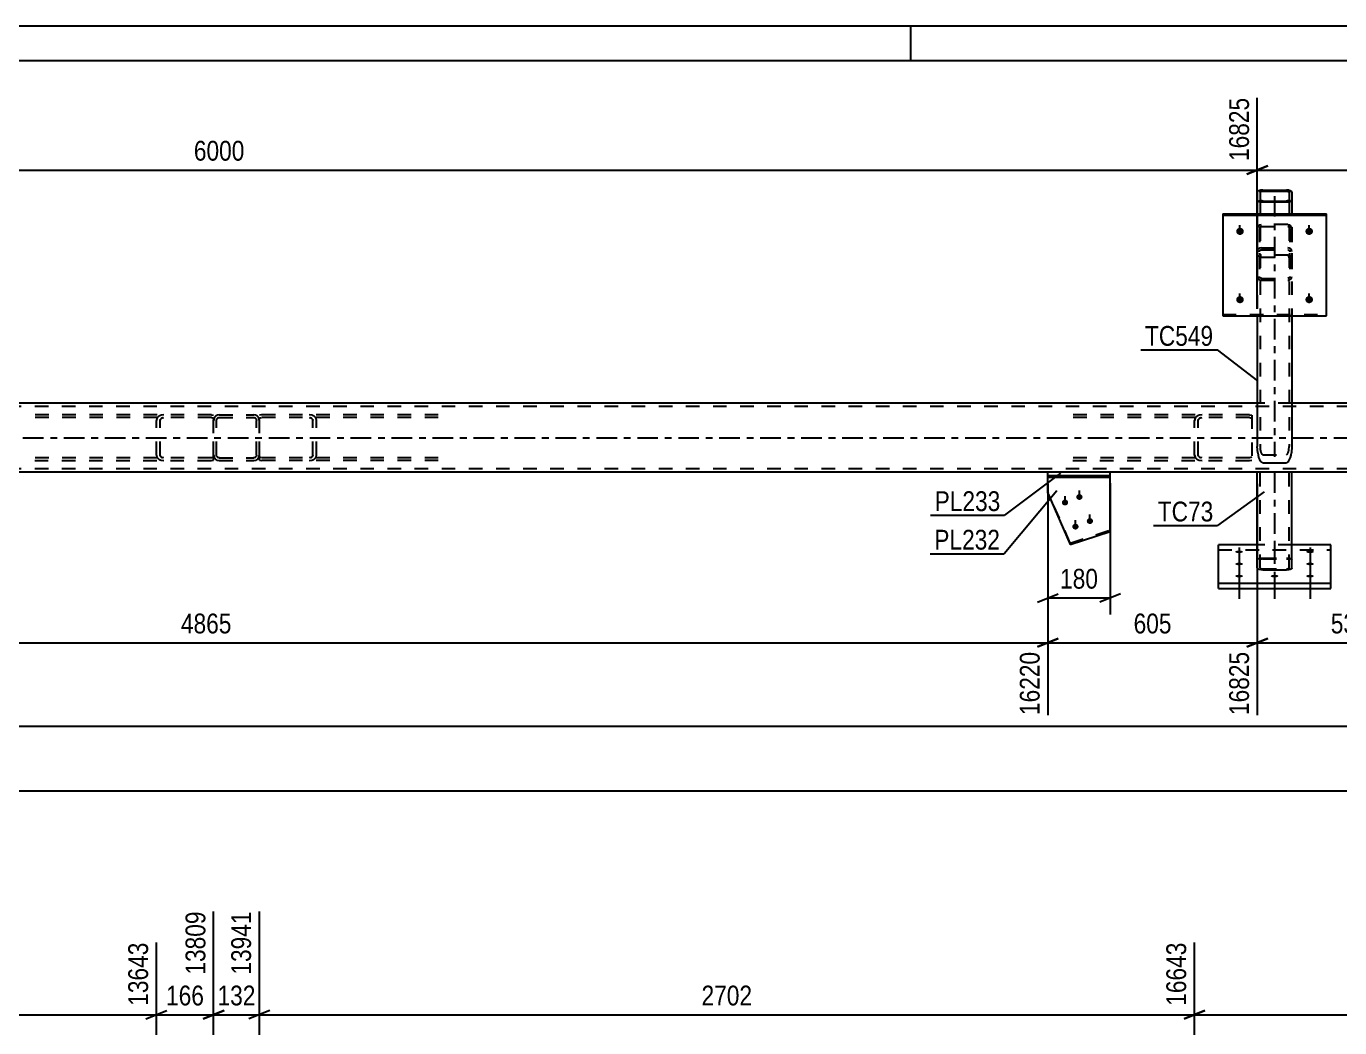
# Model space of a CAD drawing. Header units: millimetres. Extents: x -188 to 1001, y -654 to 187.
# Drawn here: x 663.4 to 853.2, y 42.5 to 187.2 of the extents above; entities that cross this region are included whole.
import ezdxf

# ---------------------------------------------------------------- set-up
doc = ezdxf.new("R2010")
doc.units = ezdxf.units.MM
doc.linetypes.add('DXK_LINE_DOT2', pattern=[3.9198, 1.9599, -1.9599])
doc.linetypes.add('DXK_LINE_DOT3', pattern=[5.9187, 2.979, -0.9799, 0.9799, -0.9799])
doc.styles.add('Arial Narrow', font='ARIALN.TTF', dxfattribs={"height": 0.2})

# ---------------------------------------------------------------- blocks, each defined once
blk = doc.blocks.new('Unknown-761542699-1162')
at = {"color": 5, "linetype": 'Continuous'}
for p, q in [((1001.2, 187.19), (-187.8, 187.19)), ((791.2, 182.19), (791.2, 187.19)), ((996.2, 182.19), (-182.8, 182.19))]:
    blk.add_line(p, q, dxfattribs=at)
blk = doc.blocks.new('Part-761542699-4996 - 4984')
at = {"color": 7, "linetype": 'DXK_LINE_DOT2'}
for p, q in [((841.25, 157.97), (841.3, 158.18)), ((841.25, 157.97), (841.25, 151.04)), ((841.3, 158.18), (841.43, 158.36)), ((841.43, 158.36), (841.62, 158.49)), ((841.57, 158.07), (841.55, 157.97)), ((841.55, 157.97), (841.55, 151.04)), ((841.64, 158.17), (841.57, 158.07)), ((841.62, 158.49), (841.85, 158.53)), ((841.74, 158.23), (841.64, 158.17)), ((841.85, 158.25), (841.74, 158.23)), ((845.65, 158.53), (841.85, 158.53)), ((841.85, 158.25), (845.65, 158.25)), ((845.65, 158.53), (845.88, 158.49)), ((845.76, 158.23), (845.65, 158.25)), ((845.86, 158.17), (845.76, 158.23)), ((845.93, 158.07), (845.86, 158.17)), ((845.88, 158.49), (846.07, 158.36)), ((845.95, 157.97), (845.93, 158.07)), ((845.95, 157.97), (845.95, 151.04)), ((846.07, 158.36), (846.2, 158.18)), ((846.2, 158.18), (846.25, 157.97)), ((846.25, 157.97), (846.25, 151.04)), ((841.3, 154.83), (841.25, 154.61)), ((841.3, 154.18), (841.25, 154.39)), ((841.43, 155.01), (841.3, 154.83)), ((841.43, 154), (841.3, 154.18)), ((841.62, 155.13), (841.43, 155.01)), ((841.62, 153.87), (841.43, 154)), ((841.55, 154.61), (841.57, 154.72)), ((841.55, 154.39), (841.57, 154.29)), ((841.57, 154.72), (841.64, 154.81)), ((841.57, 154.29), (841.64, 154.2)), ((841.85, 155.18), (841.62, 155.13)), ((841.85, 153.83), (841.62, 153.87)), ((841.64, 154.81), (841.74, 154.87)), ((841.64, 154.2), (841.74, 154.13)), ((841.74, 154.87), (841.85, 154.89)), ((841.74, 154.13), (841.85, 154.11)), ((841.85, 155.18), (845.65, 155.18)), ((841.85, 154.89), (845.65, 154.89)), ((845.65, 154.11), (841.85, 154.11)), ((841.85, 153.83), (845.65, 153.83)), ((845.88, 155.13), (845.65, 155.18)), ((845.65, 154.89), (845.76, 154.87)), ((845.65, 154.11), (845.76, 154.13)), ((845.88, 153.87), (845.65, 153.83)), ((845.76, 154.87), (845.86, 154.81)), ((845.76, 154.13), (845.86, 154.2)), ((845.86, 154.81), (845.93, 154.72)), ((845.86, 154.2), (845.93, 154.29)), ((846.07, 155.01), (845.88, 155.13)), ((846.07, 154), (845.88, 153.87)), ((845.93, 154.72), (845.95, 154.61)), ((845.93, 154.29), (845.95, 154.39)), ((846.2, 154.83), (846.07, 155.01)), ((846.2, 154.18), (846.07, 154)), ((846.25, 154.61), (846.2, 154.83)), ((846.25, 154.39), (846.2, 154.18)), ((841.25, 151.04), (841.3, 150.83)), ((841.3, 150.83), (841.43, 150.64)), ((841.43, 150.64), (841.62, 150.52)), ((841.57, 150.93), (841.55, 151.04)), ((841.64, 150.84), (841.57, 150.93)), ((841.62, 150.52), (841.85, 150.48)), ((841.74, 150.78), (841.64, 150.84)), ((841.85, 150.76), (841.74, 150.78)), ((841.85, 150.76), (845.65, 150.76)), ((841.85, 150.48), (845.65, 150.48)), ((845.76, 150.78), (845.65, 150.76)), ((845.65, 150.48), (845.88, 150.52)), ((845.86, 150.84), (845.76, 150.78)), ((845.93, 150.93), (845.86, 150.84)), ((845.88, 150.52), (846.07, 150.64)), ((845.95, 151.04), (845.93, 150.93)), ((846.07, 150.64), (846.2, 150.83)), ((846.2, 150.83), (846.25, 151.04))]:
    blk.add_line(p, q, dxfattribs=at)
blk = doc.blocks.new('Bolt-761542699-5211 - 4984')
at = {"linetype": 'Continuous'}
for points in [[(815.55, 119.59), (815.64, 119.58), (815.73, 119.56), (815.81, 119.51), (815.88, 119.45), (815.94, 119.38), (815.98, 119.3), (816, 119.21), (816, 119.13), (815.98, 119.04), (815.94, 118.96), (815.88, 118.89), (815.81, 118.83), (815.73, 118.78), (815.64, 118.76), (815.55, 118.75), (815.46, 118.76), (815.37, 118.78), (815.29, 118.83), (815.22, 118.89), (815.16, 118.96), (815.12, 119.04), (815.1, 119.13), (815.1, 119.21), (815.12, 119.3), (815.16, 119.38), (815.22, 119.45), (815.29, 119.51), (815.37, 119.56), (815.46, 119.58)], [(813.47, 118.79), (813.56, 118.78), (813.65, 118.76), (813.73, 118.71), (813.8, 118.65), (813.86, 118.58), (813.89, 118.5), (813.91, 118.42), (813.91, 118.33), (813.89, 118.24), (813.86, 118.16), (813.8, 118.09), (813.73, 118.03), (813.65, 117.98), (813.56, 117.96), (813.47, 117.95), (813.37, 117.96), (813.28, 117.98), (813.2, 118.03), (813.13, 118.09), (813.08, 118.16), (813.04, 118.24), (813.02, 118.33), (813.02, 118.42), (813.04, 118.5), (813.08, 118.58), (813.13, 118.65), (813.2, 118.71), (813.28, 118.76), (813.37, 118.78)], [(817.06, 116.11), (817.16, 116.1), (817.25, 116.08), (817.33, 116.03), (817.4, 115.97), (817.45, 115.9), (817.49, 115.82), (817.51, 115.74), (817.51, 115.65), (817.49, 115.56), (817.45, 115.48), (817.4, 115.41), (817.33, 115.35), (817.25, 115.31), (817.16, 115.28), (817.06, 115.27), (816.97, 115.28), (816.88, 115.31), (816.8, 115.35), (816.73, 115.41), (816.67, 115.48), (816.63, 115.56), (816.62, 115.65), (816.62, 115.74), (816.63, 115.82), (816.67, 115.9), (816.73, 115.97), (816.8, 116.03), (816.88, 116.08), (816.97, 116.1)], [(814.98, 115.31), (815.07, 115.31), (815.16, 115.28), (815.24, 115.23), (815.31, 115.17), (815.37, 115.1), (815.41, 115.02), (815.43, 114.94), (815.43, 114.85), (815.41, 114.76), (815.37, 114.68), (815.31, 114.61), (815.24, 114.55), (815.16, 114.51), (815.07, 114.48), (814.98, 114.47), (814.89, 114.48), (814.8, 114.51), (814.72, 114.55), (814.65, 114.61), (814.59, 114.68), (814.55, 114.76), (814.53, 114.85), (814.53, 114.94), (814.55, 115.02), (814.59, 115.1), (814.65, 115.17), (814.72, 115.23), (814.8, 115.28), (814.89, 115.31)]]:
    blk.add_hatch(color=1, dxfattribs=at).paths.add_polyline_path(points)
at = {"color": 1, "linetype": 'Continuous'}
for p, q in [((815.55, 118.83), (815.55, 120.11)), ((813.47, 118.03), (813.47, 119.31)), ((814.98, 114.55), (814.98, 115.83)), ((817.06, 115.35), (817.06, 116.63))]:
    blk.add_line(p, q, dxfattribs=at)
blk = doc.blocks.new('Part-761542699-5070 - 4984')
at = {"color": 7, "linetype": 'DXK_LINE_DOT2'}
for p, q in [((890, 132.24), (0, 132.24)), ((846.25, 132.74), (841.25, 132.74)), ((890, 123.24), (0, 123.24)), ((820, 122.74), (811, 122.74)), ((846.17, 122.74), (841.33, 122.74))]:
    blk.add_line(p, q, dxfattribs=at)
at = {"color": 2, "linetype": 'Continuous'}
for p, q in [((841.25, 132.74), (546.25, 132.74)), ((890, 132.74), (846.25, 132.74)), ((811, 122.74), (576.76, 122.74)), ((841.33, 122.74), (820, 122.74)), ((867.98, 122.74), (846.17, 122.74))]:
    blk.add_line(p, q, dxfattribs=at)
at = {"color": 7, "linetype": 'DXK_LINE_DOT3'}
blk.add_line((0, 127.74), (890, 127.74), dxfattribs=at)
blk = doc.blocks.new('Part-761542699-5189 - 4984')
at = {"color": 7, "linetype": 'DXK_LINE_DOT2'}
for p, q in [((690.13, 131.04), (664.6, 131.04)), ((683.27, 131.04), (682.85, 130.98)), ((690.13, 131.04), (690.45, 130.99)), ((690.45, 124.49), (690.45, 130.99)), ((690.13, 130.64), (664.6, 130.64)), ((682.25, 130.54), (682.17, 130.24)), ((682.17, 125.24), (682.17, 130.24)), ((682.72, 130.24), (682.76, 130.39)), ((682.72, 125.24), (682.72, 130.24)), ((683.06, 130.61), (683.27, 130.64)), ((690.13, 130.64), (690.34, 130.61)), ((690.34, 130.61), (690.45, 130.55)), ((690.13, 124.84), (664.6, 124.84)), ((664.6, 124.44), (690.13, 124.44)), ((682.17, 125.24), (682.25, 124.93)), ((682.76, 125.09), (682.72, 125.24)), ((682.85, 124.5), (683.27, 124.44)), ((683.27, 124.84), (683.06, 124.87)), ((690.34, 124.87), (690.13, 124.84)), ((690.13, 124.44), (690.45, 124.49)), ((690.45, 124.92), (690.34, 124.87))]:
    blk.add_line(p, q, dxfattribs=at)
for centre, radius, start, end in [((683.1, 130.01), 1, 104.5547, 147.5895), ((683.18, 130.12), 0.501, 104.5547, 147.5895), ((683.1, 125.47), 1, 212.4105, 255.4453), ((683.18, 125.35), 0.501, 212.4105, 255.4453)]:
    blk.add_arc(centre, radius, start, end, dxfattribs=at)
blk = doc.blocks.new('Bolt-761542699-5021 - 4984')
at = {"linetype": 'Continuous'}
for points in [[(848.75, 158.07), (848.87, 158.06), (848.97, 158.03), (849.07, 157.97), (849.16, 157.9), (849.23, 157.82), (849.27, 157.72), (849.3, 157.61), (849.3, 157.5), (849.27, 157.4), (849.23, 157.3), (849.16, 157.21), (849.07, 157.14), (848.97, 157.08), (848.87, 157.05), (848.75, 157.04), (848.64, 157.05), (848.53, 157.08), (848.43, 157.14), (848.34, 157.21), (848.27, 157.3), (848.23, 157.4), (848.2, 157.5), (848.2, 157.61), (848.23, 157.72), (848.27, 157.82), (848.34, 157.9), (848.43, 157.97), (848.53, 158.03), (848.64, 158.06)], [(848.75, 148.21), (848.87, 148.2), (848.97, 148.16), (849.07, 148.11), (849.16, 148.04), (849.23, 147.95), (849.27, 147.85), (849.3, 147.74), (849.3, 147.64), (849.27, 147.53), (849.23, 147.43), (849.16, 147.34), (849.07, 147.27), (848.97, 147.22), (848.87, 147.18), (848.75, 147.17), (848.64, 147.18), (848.53, 147.22), (848.43, 147.27), (848.34, 147.34), (848.27, 147.43), (848.23, 147.53), (848.2, 147.64), (848.2, 147.74), (848.23, 147.85), (848.27, 147.95), (848.34, 148.04), (848.43, 148.11), (848.53, 148.16), (848.64, 148.2)]]:
    blk.add_hatch(color=1, dxfattribs=at).paths.add_polyline_path(points)
at = {"color": 1, "linetype": 'Continuous'}
for p, q in [((848.75, 157.13), (848.75, 158.46)), ((848.75, 147.26), (848.75, 148.6))]:
    blk.add_line(p, q, dxfattribs=at)
blk = doc.blocks.new('Bolt-761542699-5022 - 4984')
at = {"linetype": 'Continuous'}
for points in [[(838.63, 111.06), (838.51, 111.07), (838.4, 111.08), (838.3, 111.1), (838.22, 111.13), (838.15, 111.16), (838.1, 111.19), (838.08, 111.23), (838.08, 111.27), (838.1, 111.31), (838.15, 111.35), (838.22, 111.38), (838.3, 111.4), (838.4, 111.42), (838.51, 111.44), (838.63, 111.44), (838.74, 111.44), (838.85, 111.42), (838.95, 111.4), (839.03, 111.38), (839.1, 111.35), (839.15, 111.31), (839.17, 111.27), (839.17, 111.23), (839.15, 111.19), (839.1, 111.16), (839.03, 111.13), (838.95, 111.1), (838.85, 111.08), (838.74, 111.07)], [(848.88, 111.06), (848.76, 111.07), (848.65, 111.08), (848.55, 111.1), (848.47, 111.13), (848.4, 111.16), (848.35, 111.19), (848.33, 111.23), (848.33, 111.27), (848.35, 111.31), (848.4, 111.35), (848.47, 111.38), (848.55, 111.4), (848.65, 111.42), (848.76, 111.44), (848.88, 111.44), (848.99, 111.44), (849.1, 111.42), (849.2, 111.4), (849.28, 111.38), (849.35, 111.35), (849.4, 111.31), (849.42, 111.27), (849.42, 111.23), (849.4, 111.19), (849.35, 111.16), (849.28, 111.13), (849.2, 111.1), (849.1, 111.08), (848.99, 111.07)], [(838.63, 109.31), (838.51, 109.31), (838.4, 109.33), (838.3, 109.35), (838.22, 109.37), (838.15, 109.4), (838.1, 109.44), (838.08, 109.48), (838.08, 109.52), (838.1, 109.56), (838.15, 109.59), (838.22, 109.62), (838.3, 109.65), (838.4, 109.67), (838.51, 109.68), (838.63, 109.69), (838.74, 109.68), (838.85, 109.67), (838.95, 109.65), (839.03, 109.62), (839.1, 109.59), (839.15, 109.56), (839.17, 109.52), (839.17, 109.48), (839.15, 109.44), (839.1, 109.4), (839.03, 109.37), (838.95, 109.35), (838.85, 109.33), (838.74, 109.31)], [(848.88, 109.31), (848.76, 109.31), (848.65, 109.33), (848.55, 109.35), (848.47, 109.37), (848.4, 109.4), (848.35, 109.44), (848.33, 109.48), (848.33, 109.52), (848.35, 109.56), (848.4, 109.59), (848.47, 109.62), (848.55, 109.65), (848.65, 109.67), (848.76, 109.68), (848.88, 109.69), (848.99, 109.68), (849.1, 109.67), (849.2, 109.65), (849.28, 109.62), (849.35, 109.59), (849.4, 109.56), (849.42, 109.52), (849.42, 109.48), (849.4, 109.44), (849.35, 109.4), (849.28, 109.37), (849.2, 109.35), (849.1, 109.33), (848.99, 109.31)], [(838.63, 107.56), (838.51, 107.56), (838.4, 107.57), (838.3, 107.59), (838.22, 107.62), (838.15, 107.65), (838.1, 107.69), (838.08, 107.73), (838.08, 107.77), (838.1, 107.8), (838.15, 107.84), (838.22, 107.87), (838.3, 107.9), (838.4, 107.92), (838.51, 107.93), (838.63, 107.93), (838.74, 107.93), (838.85, 107.92), (838.95, 107.9), (839.03, 107.87), (839.1, 107.84), (839.15, 107.8), (839.17, 107.77), (839.17, 107.73), (839.15, 107.69), (839.1, 107.65), (839.03, 107.62), (838.95, 107.59), (838.85, 107.57), (838.74, 107.56)], [(843.75, 107.56), (843.64, 107.56), (843.53, 107.57), (843.43, 107.59), (843.34, 107.62), (843.27, 107.65), (843.23, 107.69), (843.2, 107.73), (843.2, 107.77), (843.23, 107.8), (843.27, 107.84), (843.34, 107.87), (843.43, 107.9), (843.53, 107.92), (843.64, 107.93), (843.75, 107.93), (843.86, 107.93), (843.97, 107.92), (844.07, 107.9), (844.16, 107.87), (844.23, 107.84), (844.27, 107.8), (844.3, 107.77), (844.3, 107.73), (844.27, 107.69), (844.23, 107.65), (844.16, 107.62), (844.07, 107.59), (843.97, 107.57), (843.86, 107.56)], [(848.88, 107.56), (848.76, 107.56), (848.65, 107.57), (848.55, 107.59), (848.47, 107.62), (848.4, 107.65), (848.35, 107.69), (848.33, 107.73), (848.33, 107.77), (848.35, 107.8), (848.4, 107.84), (848.47, 107.87), (848.55, 107.9), (848.65, 107.92), (848.76, 107.93), (848.88, 107.93), (848.99, 107.93), (849.1, 107.92), (849.2, 107.9), (849.28, 107.87), (849.35, 107.84), (849.4, 107.8), (849.42, 107.77), (849.42, 107.73), (849.4, 107.69), (849.35, 107.65), (849.28, 107.62), (849.2, 107.59), (849.1, 107.57), (848.99, 107.56)]]:
    blk.add_hatch(color=1, dxfattribs=at).paths.add_polyline_path(points)
at = {"color": 1, "linetype": 'Continuous'}
for p, q in [((838.63, 111.86), (838.63, 107.96)), ((838.63, 110.11), (838.63, 106.21)), ((848.88, 111.86), (848.88, 107.96)), ((848.88, 110.11), (848.88, 106.21)), ((838.63, 108.36), (838.63, 104.46)), ((843.75, 108.36), (843.75, 104.46)), ((848.88, 108.36), (848.88, 104.46))]:
    blk.add_line(p, q, dxfattribs=at)
at = {"color": 1, "linetype": 'DXK_LINE_DOT2'}
blk.add_line((843.75, 111.86), (843.75, 107.96), dxfattribs=at)
blk = doc.blocks.new('Part-761542699-5187 - 4984')
at = {"color": 7, "linetype": 'DXK_LINE_DOT2'}
for p, q in [((840.13, 131.04), (814.6, 131.04)), ((833.27, 131.04), (832.85, 130.98)), ((840.13, 131.04), (840.45, 130.99)), ((840.45, 130.99), (840.45, 124.49)), ((840.13, 130.64), (814.6, 130.64)), ((832.25, 130.54), (832.17, 130.24)), ((832.17, 125.24), (832.17, 130.24)), ((832.72, 130.24), (832.76, 130.39)), ((832.72, 125.24), (832.72, 130.24)), ((833.06, 130.61), (833.27, 130.64)), ((840.13, 130.64), (840.34, 130.61)), ((840.34, 130.61), (840.45, 130.55)), ((840.13, 124.84), (814.6, 124.84)), ((814.6, 124.44), (840.13, 124.44)), ((832.17, 125.24), (832.25, 124.93)), ((832.76, 125.09), (832.72, 125.24)), ((832.85, 124.5), (833.27, 124.44)), ((833.27, 124.84), (833.06, 124.87)), ((840.34, 124.87), (840.13, 124.84)), ((840.13, 124.44), (840.45, 124.49)), ((840.45, 124.92), (840.34, 124.87))]:
    blk.add_line(p, q, dxfattribs=at)
for centre, radius, start, end in [((833.1, 130.01), 1, 104.5547, 147.5896), ((833.18, 130.12), 0.501, 104.5547, 147.5896), ((833.1, 125.47), 1, 212.4104, 255.4453), ((833.18, 125.35), 0.501, 212.4104, 255.4453)]:
    blk.add_arc(centre, radius, start, end, dxfattribs=at)
blk = doc.blocks.new('Part-761542699-5109 - 4984')
at = {"color": 2, "linetype": 'Continuous'}
for p, q in [((820, 122.74), (811, 122.74)), ((811, 122.24), (811, 122.74)), ((820, 122.24), (811, 122.24)), ((820, 122.24), (820, 122.74))]:
    blk.add_line(p, q, dxfattribs=at)
blk = doc.blocks.new('Part-761542699-5151 - 4984')
at = {"color": 2, "linetype": 'Continuous'}
for p, q in [((835.63, 105.97), (835.63, 112.28)), ((841.25, 112.28), (835.63, 112.28)), ((851.88, 112.28), (846.25, 112.28)), ((851.88, 105.97), (851.88, 112.28)), ((835.63, 106.72), (851.88, 106.72)), ((835.63, 105.97), (851.88, 105.97))]:
    blk.add_line(p, q, dxfattribs=at)
at = {"color": 7, "linetype": 'DXK_LINE_DOT2'}
for p, q in [((846.25, 112.28), (841.25, 112.28)), ((835.63, 111.53), (851.88, 111.53))]:
    blk.add_line(p, q, dxfattribs=at)
blk = doc.blocks.new('Part-761542699-5223 - 4984')
at = {"color": 2, "linetype": 'Continuous'}
for p, q in [((836.25, 160.11), (836.25, 145.34)), ((836.25, 160.11), (851.25, 160.11)), ((836.25, 159.91), (851.25, 159.91)), ((851.25, 145.34), (851.25, 160.11)), ((836.25, 145.34), (851.25, 145.34))]:
    blk.add_line(p, q, dxfattribs=at)
at = {"color": 7, "linetype": 'DXK_LINE_DOT2'}
blk.add_line((836.25, 145.55), (851.25, 145.55), dxfattribs=at)
blk = doc.blocks.new('Part-761542699-5156 - 4984')
at = {"color": 2, "linetype": 'Continuous'}
for p, q in [((841.31, 163.34), (841.25, 163.24)), ((841.25, 163.24), (841.25, 160.11)), ((841.48, 163.43), (841.31, 163.34)), ((841.74, 163.49), (841.48, 163.43)), ((841.65, 163.24), (841.68, 163.29)), ((841.65, 163.24), (841.65, 162.08)), ((841.68, 163.29), (841.77, 163.33)), ((842.05, 163.51), (841.74, 163.49)), ((841.77, 163.33), (841.9, 163.36)), ((841.9, 163.36), (842.05, 163.37)), ((842.05, 163.51), (845.45, 163.51)), ((842.05, 163.37), (845.45, 163.37)), ((845.76, 163.49), (845.45, 163.51)), ((845.45, 163.37), (845.6, 163.36)), ((845.6, 163.36), (845.73, 163.33)), ((845.73, 163.33), (845.82, 163.29)), ((846.02, 163.43), (845.76, 163.49)), ((845.82, 163.29), (845.85, 163.24)), ((845.85, 163.24), (845.85, 162.08)), ((846.19, 163.34), (846.02, 163.43)), ((846.25, 163.24), (846.19, 163.34)), ((846.25, 163.24), (846.25, 160.11)), ((841.25, 162.08), (841.31, 161.97)), ((841.31, 161.97), (841.48, 161.88)), ((841.48, 161.88), (841.74, 161.82)), ((841.68, 162.02), (841.65, 162.08)), ((841.77, 161.98), (841.68, 162.02)), ((841.74, 161.82), (842.05, 161.8)), ((841.9, 161.95), (841.77, 161.98)), ((842.05, 161.94), (841.9, 161.95)), ((842.05, 161.94), (845.45, 161.94)), ((842.05, 161.8), (845.45, 161.8)), ((845.6, 161.95), (845.45, 161.94)), ((845.45, 161.8), (845.76, 161.82)), ((845.73, 161.98), (845.6, 161.95)), ((845.82, 162.02), (845.73, 161.98)), ((845.76, 161.82), (846.02, 161.88)), ((845.85, 162.08), (845.82, 162.02)), ((846.02, 161.88), (846.19, 161.97)), ((846.19, 161.97), (846.25, 162.08)), ((841.25, 145.34), (841.25, 126.45)), ((846.25, 145.34), (846.25, 126.45)), ((841.31, 125.56), (841.25, 126.45)), ((846.25, 126.45), (846.19, 125.56)), ((842.05, 124.11), (841.74, 124.29)), ((842.05, 124.11), (845.45, 124.11)), ((845.76, 124.29), (845.45, 124.11))]:
    blk.add_line(p, q, dxfattribs=at)
at = {"color": 7, "linetype": 'DXK_LINE_DOT2'}
for p, q in [((841.65, 162.08), (841.65, 126.45)), ((845.85, 162.08), (845.85, 126.45)), ((846.25, 162.08), (846.25, 145.34)), ((841.25, 160.11), (841.25, 145.34)), ((846.25, 132.74), (841.25, 132.74)), ((841.65, 126.45), (841.68, 126)), ((841.9, 125.37), (842.05, 125.28)), ((842.05, 125.28), (845.45, 125.28)), ((845.45, 125.28), (845.6, 125.37)), ((845.82, 126), (845.85, 126.45))]:
    blk.add_line(p, q, dxfattribs=at)
at = {"color": 7, "linetype": 'DXK_LINE_DOT3'}
blk.add_line((843.75, 162.66), (843.75, 124.97), dxfattribs=at)
at = {"color": 2, "linetype": 'Continuous'}
for centre, start, end in [((844.02, 125.78), 184.648, 213.1157), ((843.48, 125.78), 326.8843, 355.352)]:
    blk.add_arc(centre, 2.72, start, end, dxfattribs=at)
at = {"color": 7, "linetype": 'DXK_LINE_DOT2'}
for centre, start, end in [((843.04, 126.11), 184.648, 213.1157), ((844.46, 126.11), 326.8843, 355.352)]:
    blk.add_arc(centre, 1.36, start, end, dxfattribs=at)
blk = doc.blocks.new('Part-761542699-5166 - 4984')
at = {"color": 2, "linetype": 'Continuous'}
for p, q in [((841.25, 108.92), (841.25, 122.74)), ((846.17, 122.74), (841.33, 122.74)), ((846.25, 108.92), (846.25, 122.74)), ((841.31, 108.81), (841.25, 108.92)), ((841.48, 108.72), (841.31, 108.81)), ((841.74, 108.66), (841.48, 108.72)), ((842.05, 108.64), (841.74, 108.66)), ((842.05, 108.64), (845.45, 108.64)), ((845.76, 108.66), (845.45, 108.64)), ((846.02, 108.72), (845.76, 108.66)), ((846.19, 108.81), (846.02, 108.72)), ((846.25, 108.92), (846.19, 108.81))]:
    blk.add_line(p, q, dxfattribs=at)
at = {"color": 7, "linetype": 'DXK_LINE_DOT2'}
for p, q in [((841.33, 122.74), (841.25, 122.74)), ((841.31, 122.74), (841.33, 122.74)), ((841.65, 108.92), (841.65, 122.74)), ((845.82, 122.74), (845.85, 122.74)), ((845.85, 108.92), (845.85, 122.74)), ((846.19, 122.74), (846.17, 122.74)), ((846.19, 122.74), (846.17, 122.74)), ((846.25, 122.74), (846.19, 122.74)), ((841.25, 110.08), (841.31, 110.18)), ((841.31, 110.18), (841.48, 110.27)), ((841.48, 110.27), (841.74, 110.33)), ((841.68, 110.13), (841.65, 110.08)), ((841.77, 110.18), (841.68, 110.13)), ((841.74, 110.33), (842.05, 110.35)), ((841.9, 110.21), (841.77, 110.18)), ((842.05, 110.22), (841.9, 110.21)), ((842.05, 110.35), (845.45, 110.35)), ((842.05, 110.22), (845.45, 110.22)), ((845.45, 110.35), (845.76, 110.33)), ((845.6, 110.21), (845.45, 110.22)), ((845.73, 110.18), (845.6, 110.21)), ((845.73, 110.18), (845.76, 110.16)), ((845.76, 110.33), (846.02, 110.27)), ((845.76, 110.16), (845.82, 110.13)), ((845.85, 110.08), (845.82, 110.13)), ((846.02, 110.27), (846.19, 110.18)), ((846.19, 110.18), (846.25, 110.08)), ((841.65, 108.92), (841.68, 108.86)), ((841.68, 108.86), (841.77, 108.82)), ((841.77, 108.82), (841.9, 108.79)), ((841.9, 108.79), (842.05, 108.78)), ((842.05, 108.78), (845.45, 108.78)), ((845.45, 108.78), (845.6, 108.79)), ((845.6, 108.79), (845.73, 108.82)), ((845.73, 108.82), (845.82, 108.86)), ((845.82, 108.86), (845.85, 108.92))]:
    blk.add_line(p, q, dxfattribs=at)
at = {"color": 7, "linetype": 'DXK_LINE_DOT3'}
blk.add_line((843.75, 122.74), (843.75, 109.5), dxfattribs=at)
blk = doc.blocks.new('Part-761542699-5180 - 4984')
at = {"color": 7, "linetype": 'DXK_LINE_DOT2'}
for p, q in [((691.25, 131.04), (690.94, 130.98)), ((691.25, 131.04), (696.25, 131.04)), ((696.56, 130.98), (696.25, 131.04)), ((690.51, 130.54), (690.45, 130.24)), ((690.45, 125.24), (690.45, 130.24)), ((690.85, 130.24), (690.88, 130.39)), ((690.85, 125.24), (690.85, 130.24)), ((691.1, 130.61), (691.25, 130.64)), ((691.25, 130.64), (696.25, 130.64)), ((696.25, 130.64), (696.4, 130.61)), ((696.62, 130.39), (696.65, 130.24)), ((696.65, 125.24), (696.65, 130.24)), ((697.05, 130.24), (696.99, 130.54)), ((697.05, 125.24), (697.05, 130.24)), ((690.45, 125.24), (690.51, 124.93)), ((690.88, 125.09), (690.85, 125.24)), ((690.94, 124.5), (691.25, 124.44)), ((691.25, 124.84), (691.1, 124.87)), ((691.25, 124.84), (696.25, 124.84)), ((691.25, 124.44), (696.25, 124.44)), ((696.4, 124.87), (696.25, 124.84)), ((696.25, 124.44), (696.56, 124.5)), ((696.65, 125.24), (696.62, 125.09)), ((696.99, 124.93), (697.05, 125.24))]:
    blk.add_line(p, q, dxfattribs=at)
for centre, radius, start, end in [((691.25, 130.24), 0.8, 112.5, 157.5), ((696.25, 130.24), 0.8, 22.5, 67.5), ((691.25, 130.24), 0.4, 112.5, 157.5), ((696.25, 130.24), 0.4, 22.5, 67.5), ((691.25, 125.24), 0.8, 202.5, 247.5), ((691.25, 125.24), 0.4, 202.5, 247.5), ((696.25, 125.24), 0.4, 292.5, 337.5), ((696.25, 125.24), 0.8, 292.5, 337.5)]:
    blk.add_arc(centre, radius, start, end, dxfattribs=at)
blk = doc.blocks.new('Part-761542699-5186 - 4984')
at = {"color": 7, "linetype": 'DXK_LINE_DOT2'}
for p, q in [((697.37, 131.04), (697.05, 130.99)), ((697.05, 124.49), (697.05, 130.99)), ((722.9, 131.04), (697.37, 131.04)), ((704.66, 130.98), (704.24, 131.04)), ((697.05, 130.55), (697.16, 130.61)), ((697.16, 130.61), (697.37, 130.64)), ((722.9, 130.64), (697.37, 130.64)), ((704.24, 130.64), (704.45, 130.61)), ((704.74, 130.39), (704.79, 130.24)), ((704.79, 125.24), (704.79, 130.24)), ((705.33, 130.24), (705.25, 130.54)), ((705.33, 125.24), (705.33, 130.24)), ((697.16, 124.87), (697.05, 124.92)), ((697.05, 124.49), (697.37, 124.44)), ((697.37, 124.84), (697.16, 124.87)), ((722.9, 124.84), (697.37, 124.84)), ((722.9, 124.44), (697.37, 124.44)), ((704.45, 124.87), (704.24, 124.84)), ((704.24, 124.44), (704.66, 124.5)), ((704.79, 125.24), (704.74, 125.09)), ((705.25, 124.93), (705.33, 125.24))]:
    blk.add_line(p, q, dxfattribs=at)
for centre, radius, start, end in [((704.4, 130.01), 1, 32.4104, 75.4453), ((704.32, 130.12), 0.501, 32.4104, 75.4453), ((704.32, 125.35), 0.501, 284.5547, 327.5896), ((704.4, 125.47), 1, 284.5547, 327.5896)]:
    blk.add_arc(centre, radius, start, end, dxfattribs=at)
blk = doc.blocks.new('Part-761542699-5210 - 4984')
at = {"color": 7, "linetype": 'DXK_LINE_DOT2'}
for p, q in [((811, 122.24), (811, 122.26)), ((811, 122.26), (820, 122.26)), ((811, 122.24), (811, 122.26)), ((820, 122.24), (820, 122.26)), ((820, 122.24), (820, 122.26)), ((814.21, 112.52), (811, 119.91)), ((814.21, 112.52), (820, 114.38)), ((814.21, 112.31), (814.21, 112.52))]:
    blk.add_line(p, q, dxfattribs=at)
at = {"color": 2, "linetype": 'Continuous'}
for p, q in [((811, 119.71), (811, 122.24)), ((811, 122.06), (820, 122.06)), ((820, 114.18), (820, 122.24)), ((811, 119.71), (814.21, 112.31)), ((814.21, 112.31), (820, 114.18))]:
    blk.add_line(p, q, dxfattribs=at)
blk = doc.blocks.new('Bolt-761542699-5226 - 4984')
at = {"linetype": 'Continuous'}
for points in [[(838.75, 158.07), (838.87, 158.06), (838.97, 158.03), (839.07, 157.97), (839.16, 157.9), (839.23, 157.82), (839.27, 157.72), (839.3, 157.61), (839.3, 157.5), (839.27, 157.4), (839.23, 157.3), (839.16, 157.21), (839.07, 157.14), (838.97, 157.08), (838.87, 157.05), (838.75, 157.04), (838.64, 157.05), (838.53, 157.08), (838.43, 157.14), (838.34, 157.21), (838.27, 157.3), (838.23, 157.4), (838.2, 157.5), (838.2, 157.61), (838.23, 157.72), (838.27, 157.82), (838.34, 157.9), (838.43, 157.97), (838.53, 158.03), (838.64, 158.06)], [(838.75, 148.21), (838.87, 148.2), (838.97, 148.16), (839.07, 148.11), (839.16, 148.04), (839.23, 147.95), (839.27, 147.85), (839.3, 147.74), (839.3, 147.64), (839.27, 147.53), (839.23, 147.43), (839.16, 147.34), (839.07, 147.27), (838.97, 147.22), (838.87, 147.18), (838.75, 147.17), (838.64, 147.18), (838.53, 147.22), (838.43, 147.27), (838.34, 147.34), (838.27, 147.43), (838.23, 147.53), (838.2, 147.64), (838.2, 147.74), (838.23, 147.85), (838.27, 147.95), (838.34, 148.04), (838.43, 148.11), (838.53, 148.16), (838.64, 148.2)]]:
    blk.add_hatch(color=1, dxfattribs=at).paths.add_polyline_path(points)
at = {"color": 1, "linetype": 'Continuous'}
for p, q in [((838.75, 157.13), (838.75, 158.46)), ((838.75, 147.26), (838.75, 148.6))]:
    blk.add_line(p, q, dxfattribs=at)
blk = doc.blocks.new('StraightDimension-761542699-26205 - 1399')
at = {"color": 7, "linetype": 'Continuous'}
for p, q in [((690.45, -6.5), (690.45, 59.3)), ((697.05, -6.5), (697.05, 59.3)), ((688.95, 43.76), (691.95, 44.96)), ((690.45, 44.36), (697.05, 44.36)), ((698.55, 44.96), (695.55, 43.76))]:
    blk.add_line(p, q, dxfattribs=at)
at = {"color": 0}
blk.add_wipeout([(697.09, 45.11), (697.09, 49.31), (690.41, 49.31), (690.41, 45.11)], dxfattribs=at)
at = {"color": 0, "linetype": 'Continuous'}
blk.add_wipeout([(696.45, 59.9), (692.25, 59.9), (692.25, 49.56), (696.45, 49.56)], dxfattribs=at)
at = {"color": 3, "linetype": 'Continuous', "style": 'Arial Narrow'}
blk.add_text('13941', height=2.863, rotation=90.0002, dxfattribs=at).set_placement((695.85, 50.16))
at = {"color": 3, "style": 'Arial Narrow'}
blk.add_text('132', height=2.863, dxfattribs=at).set_placement((691.01, 45.71))
blk = doc.blocks.new('StraightDimension-761542699-26203 - 1399')
at = {"color": 7, "linetype": 'Continuous'}
for p, q in [((832.17, -6.5), (832.17, 54.8)), ((890, 8.5), (890, 54.8)), ((833.67, 44.96), (830.67, 43.76)), ((832.17, 44.36), (890, 44.36)), ((888.5, 43.76), (891.5, 44.96))]:
    blk.add_line(p, q, dxfattribs=at)
at = {"color": 0, "linetype": 'Continuous'}
blk.add_wipeout([(889.4, 55.4), (885.2, 55.4), (885.2, 45.06), (889.4, 45.06)], dxfattribs=at)
at = {"color": 0}
blk.add_wipeout([(865.34, 45.11), (865.34, 49.31), (856.83, 49.31), (856.83, 45.11)], dxfattribs=at)
at = {"color": 3, "linetype": 'Continuous', "style": 'Arial Narrow'}
blk.add_text('17800', height=2.863, rotation=90.0002, dxfattribs=at).set_placement((888.8, 45.66))
at = {"color": 3, "style": 'Arial Narrow'}
blk.add_text('1157', height=2.863, dxfattribs=at).set_placement((857.43, 45.71))
blk = doc.blocks.new('StraightDimension-761542699-26204 - 1399')
at = {"color": 7, "linetype": 'Continuous'}
for p, q in [((697.05, -6.5), (697.05, 59.3)), ((832.17, -6.5), (832.17, 54.8)), ((698.55, 44.96), (695.55, 43.76)), ((697.05, 44.36), (832.17, 44.36)), ((830.67, 43.76), (833.67, 44.96))]:
    blk.add_line(p, q, dxfattribs=at)
at = {"color": 0, "linetype": 'Continuous'}
blk.add_wipeout([(831.57, 55.4), (827.37, 55.4), (827.37, 45.06), (831.57, 45.06)], dxfattribs=at)
at = {"color": 0}
blk.add_wipeout([(768.87, 45.11), (768.87, 49.31), (760.35, 49.31), (760.35, 45.11)], dxfattribs=at)
at = {"color": 3, "linetype": 'Continuous', "style": 'Arial Narrow'}
blk.add_text('16643', height=2.863, rotation=90.0002, dxfattribs=at).set_placement((830.97, 45.66))
at = {"color": 3, "style": 'Arial Narrow'}
blk.add_text('2702', height=2.863, dxfattribs=at).set_placement((760.95, 45.71))
blk = doc.blocks.new('StraightDimension-761542699-26206 - 1399')
at = {"color": 7, "linetype": 'Continuous'}
for p, q in [((690.45, -6.5), (690.45, 59.3)), ((682.17, -6.5), (682.17, 54.8)), ((680.67, 43.76), (683.67, 44.96)), ((682.17, 44.36), (690.45, 44.36)), ((691.95, 44.96), (688.95, 43.76))]:
    blk.add_line(p, q, dxfattribs=at)
at = {"color": 0}
blk.add_wipeout([(689.65, 45.11), (689.65, 49.31), (682.97, 49.31), (682.97, 45.11)], dxfattribs=at)
at = {"color": 0, "linetype": 'Continuous'}
blk.add_wipeout([(689.85, 59.9), (685.65, 59.9), (685.65, 49.56), (689.85, 49.56)], dxfattribs=at)
at = {"color": 3, "linetype": 'Continuous', "style": 'Arial Narrow'}
blk.add_text('13809', height=2.863, rotation=90.0002, dxfattribs=at).set_placement((689.25, 50.16))
at = {"color": 3, "style": 'Arial Narrow'}
blk.add_text('166', height=2.863, dxfattribs=at).set_placement((683.57, 45.71))
blk = doc.blocks.new('StraightDimension-761542699-26207 - 1399')
at = {"color": 7, "linetype": 'Continuous'}
for p, q in [((547.05, -6.5), (547.05, 59.3)), ((682.17, -6.5), (682.17, 54.8)), ((548.55, 44.96), (545.55, 43.76)), ((547.05, 44.36), (682.17, 44.36)), ((680.67, 43.76), (683.67, 44.96))]:
    blk.add_line(p, q, dxfattribs=at)
at = {"color": 0, "linetype": 'Continuous'}
blk.add_wipeout([(681.57, 55.4), (677.37, 55.4), (677.37, 45.06), (681.57, 45.06)], dxfattribs=at)
at = {"color": 0}
blk.add_wipeout([(618.87, 45.11), (618.87, 49.31), (610.35, 49.31), (610.35, 45.11)], dxfattribs=at)
at = {"color": 3, "linetype": 'Continuous', "style": 'Arial Narrow'}
blk.add_text('13643', height=2.863, rotation=90.0002, dxfattribs=at).set_placement((680.97, 45.66))
at = {"color": 3, "style": 'Arial Narrow'}
blk.add_text('2702', height=2.863, dxfattribs=at).set_placement((610.95, 45.71))
blk = doc.blocks.new('StraightDimension-761542699-30462 - 4984')
at = {"color": 7, "linetype": 'Continuous'}
for p, q in [((541.25, 146.34), (541.25, 176.86)), ((841.25, 146.34), (841.25, 176.86)), ((542.75, 167.02), (539.75, 165.82)), ((839.75, 165.82), (842.75, 167.02)), ((541.25, 166.42), (841.25, 166.42))]:
    blk.add_line(p, q, dxfattribs=at)
at = {"color": 0, "linetype": 'Continuous'}
blk.add_wipeout([(840.65, 177.46), (836.45, 177.46), (836.45, 167.12), (840.65, 167.12)], dxfattribs=at)
at = {"color": 0}
blk.add_wipeout([(695.51, 167.17), (695.51, 171.37), (686.99, 171.37), (686.99, 167.17)], dxfattribs=at)
at = {"color": 3, "linetype": 'Continuous', "style": 'Arial Narrow'}
blk.add_text('16825', height=2.863, rotation=90.0002, dxfattribs=at).set_placement((840.05, 167.72))
at = {"color": 3, "style": 'Arial Narrow'}
blk.add_text('6000', height=2.863, dxfattribs=at).set_placement((687.59, 167.77))
blk = doc.blocks.new('StraightDimension-761542699-30461 - 4984')
at = {"color": 7, "linetype": 'Continuous'}
for p, q in [((841.25, 146.34), (841.25, 176.86)), ((890, 133.74), (890, 176.86)), ((842.75, 167.02), (839.75, 165.82)), ((888.5, 165.82), (891.5, 167.02)), ((841.25, 166.42), (890, 166.42))]:
    blk.add_line(p, q, dxfattribs=at)
at = {"color": 0, "linetype": 'Continuous'}
blk.add_wipeout([(889.4, 177.46), (885.2, 177.46), (885.2, 167.12), (889.4, 167.12)], dxfattribs=at)
at = {"color": 0}
blk.add_wipeout([(868.97, 167.17), (868.97, 171.37), (862.28, 171.37), (862.28, 167.17)], dxfattribs=at)
at = {"color": 3, "linetype": 'Continuous', "style": 'Arial Narrow'}
blk.add_text('17800', height=2.863, rotation=90.0002, dxfattribs=at).set_placement((888.8, 167.72))
at = {"color": 3, "style": 'Arial Narrow'}
blk.add_text('975', height=2.863, dxfattribs=at).set_placement((862.88, 167.77))
blk = doc.blocks.new('StraightDimension-761542699-30504 - 4984')
at = {"color": 7, "linetype": 'Continuous'}
for p, q in [((841.25, 121.06), (841.25, 87.67)), ((867.98, 121.06), (867.98, 87.67)), ((842.75, 98.71), (839.75, 97.51)), ((866.48, 97.51), (869.48, 98.71)), ((841.25, 98.11), (867.98, 98.11))]:
    blk.add_line(p, q, dxfattribs=at)
at = {"color": 0}
blk.add_wipeout([(857.96, 98.86), (857.96, 103.06), (851.27, 103.06), (851.27, 98.86)], dxfattribs=at)
at = {"color": 0, "linetype": 'Continuous'}
blk.add_wipeout([(867.38, 97.41), (863.18, 97.41), (863.18, 87.07), (867.38, 87.07)], dxfattribs=at)
at = {"color": 3, "style": 'Arial Narrow'}
blk.add_text('535', height=2.863, dxfattribs=at).set_placement((851.87, 99.46))
at = {"color": 3, "linetype": 'Continuous', "style": 'Arial Narrow'}
blk.add_text('17360', height=2.863, rotation=90.0002, dxfattribs=at).set_placement((866.78, 87.67))
blk = doc.blocks.new('StraightDimension-761542699-30505 - 4984')
at = {"color": 7, "linetype": 'Continuous'}
for p, q in [((811, 121.06), (811, 87.67)), ((841.25, 121.06), (841.25, 87.67)), ((812.5, 98.71), (809.5, 97.51)), ((839.75, 97.51), (842.75, 98.71)), ((811, 98.11), (841.25, 98.11))]:
    blk.add_line(p, q, dxfattribs=at)
at = {"color": 0}
blk.add_wipeout([(829.47, 98.86), (829.47, 103.06), (822.78, 103.06), (822.78, 98.86)], dxfattribs=at)
at = {"color": 0, "linetype": 'Continuous'}
blk.add_wipeout([(840.65, 97.41), (836.45, 97.41), (836.45, 87.07), (840.65, 87.07)], dxfattribs=at)
at = {"color": 3, "style": 'Arial Narrow'}
blk.add_text('605', height=2.863, dxfattribs=at).set_placement((823.38, 99.46))
at = {"color": 3, "linetype": 'Continuous', "style": 'Arial Narrow'}
blk.add_text('16825', height=2.863, rotation=90.0002, dxfattribs=at).set_placement((840.05, 87.67))
blk = doc.blocks.new('StraightDimension-761542699-30506 - 4984')
at = {"color": 7, "linetype": 'Continuous'}
for p, q in [((567.75, 121.06), (567.75, 87.67)), ((811, 121.06), (811, 87.67)), ((569.25, 98.71), (566.25, 97.51)), ((809.5, 97.51), (812.5, 98.71)), ((567.75, 98.11), (811, 98.11))]:
    blk.add_line(p, q, dxfattribs=at)
at = {"color": 0}
blk.add_wipeout([(693.63, 98.86), (693.63, 103.06), (685.12, 103.06), (685.12, 98.86)], dxfattribs=at)
at = {"color": 0, "linetype": 'Continuous'}
blk.add_wipeout([(810.4, 97.41), (806.2, 97.41), (806.2, 87.07), (810.4, 87.07)], dxfattribs=at)
at = {"color": 3, "style": 'Arial Narrow'}
blk.add_text('4865', height=2.863, dxfattribs=at).set_placement((685.72, 99.46))
at = {"color": 3, "linetype": 'Continuous', "style": 'Arial Narrow'}
blk.add_text('16220', height=2.863, rotation=90.0002, dxfattribs=at).set_placement((809.8, 87.67))
blk = doc.blocks.new('StraightDimension-761542699-30581 - 4984')
at = {"color": 7, "linetype": 'Continuous'}
blk.add_line((0, 86.04), (890, 86.04), dxfattribs=at)
blk = doc.blocks.new('StraightDimension-761542699-30647 - 4984')
at = {"color": 7, "linetype": 'Continuous'}
blk.add_line((-1.25, 76.71), (891.25, 76.71), dxfattribs=at)
blk = doc.blocks.new('StraightDimension-761542699-30799 - 4984')
at = {"color": 7, "linetype": 'Continuous'}
for p, q in [((820, 121.16), (820, 102.18)), ((811, 118.81), (811, 102.18)), ((809.5, 103.98), (812.5, 105.18)), ((811, 104.58), (820, 104.58)), ((821.5, 105.18), (818.5, 103.98))]:
    blk.add_line(p, q, dxfattribs=at)
at = {"color": 0}
blk.add_wipeout([(818.84, 105.33), (818.84, 109.53), (812.15, 109.53), (812.15, 105.33)], dxfattribs=at)
at = {"color": 3, "style": 'Arial Narrow'}
blk.add_text('180', height=2.863, dxfattribs=at).set_placement((812.75, 105.93))
blk = doc.blocks.new('Mark-761542699-5152 - 4984')
at = {"color": 0}
blk.add_wipeout([(834.88, 141.02), (834.88, 144.02), (825.02, 144.02), (825.02, 141.02)], dxfattribs=at)
blk.add_wipeout([(834.88, 141.02), (834.88, 144.02), (825.02, 144.02), (825.02, 141.02)], dxfattribs=at)
at = {"color": 30, "linetype": 'Continuous'}
for p in [(824.42, 140.42), (841.33, 135.95)]:
    blk.add_line(p, (835.48, 140.42), dxfattribs=at)
at = {"color": 3, "style": 'Arial Narrow'}
blk.add_text('TC549', height=2.863, dxfattribs=at).set_placement((825.02, 141.02))
blk = doc.blocks.new('Mark-761542699-5162 - 4984')
at = {"color": 0}
blk.add_wipeout([(834.91, 115.64), (834.91, 118.64), (826.87, 118.64), (826.87, 115.64)], dxfattribs=at)
blk.add_wipeout([(834.91, 115.64), (834.91, 118.64), (826.87, 118.64), (826.87, 115.64)], dxfattribs=at)
at = {"color": 30, "linetype": 'Continuous'}
for p in [(842.26, 119.9), (826.27, 115.04)]:
    blk.add_line(p, (835.51, 115.04), dxfattribs=at)
at = {"color": 3, "style": 'Arial Narrow'}
blk.add_text('TC73', height=2.863, dxfattribs=at).set_placement((826.87, 115.64))
blk = doc.blocks.new('Mark-761542699-30659 - 4984')
at = {"color": 0}
blk.add_wipeout([(804.14, 117.14), (804.14, 120.14), (794.63, 120.14), (794.63, 117.14)], dxfattribs=at)
blk.add_wipeout([(804.14, 117.14), (804.14, 120.14), (794.63, 120.14), (794.63, 117.14)], dxfattribs=at)
at = {"color": 30, "linetype": 'Continuous'}
for p in [(812.81, 122.62), (794.03, 116.54)]:
    blk.add_line(p, (804.74, 116.54), dxfattribs=at)
at = {"color": 3, "style": 'Arial Narrow'}
blk.add_text('PL233', height=2.863, dxfattribs=at).set_placement((794.63, 117.14))
blk = doc.blocks.new('Mark-761542699-30662 - 4984')
at = {"color": 0}
blk.add_wipeout([(804.09, 111.57), (804.09, 114.57), (794.58, 114.57), (794.58, 111.57)], dxfattribs=at)
blk.add_wipeout([(804.09, 111.57), (804.09, 114.57), (794.58, 114.57), (794.58, 111.57)], dxfattribs=at)
at = {"color": 30, "linetype": 'Continuous'}
for p in [(812.27, 120.08), (793.98, 110.97)]:
    blk.add_line(p, (804.69, 110.97), dxfattribs=at)
at = {"color": 3, "style": 'Arial Narrow'}
blk.add_text('PL232', height=2.863, dxfattribs=at).set_placement((794.58, 111.57))

msp = doc.modelspace()

# ---------------------------------------------------------------- block references
for name in ['Unknown-761542699-1162', 'Part-761542699-5156 - 4984', 'Part-761542699-5223 - 4984', 'Bolt-761542699-5226 - 4984', 'Part-761542699-4996 - 4984', 'Bolt-761542699-5021 - 4984', 'Part-761542699-5070 - 4984', 'Part-761542699-5189 - 4984', 'Part-761542699-5180 - 4984', 'Part-761542699-5186 - 4984', 'Part-761542699-5187 - 4984', 'Part-761542699-5109 - 4984', 'Part-761542699-5210 - 4984', 'Part-761542699-5166 - 4984', 'Bolt-761542699-5211 - 4984', 'Part-761542699-5151 - 4984', 'Bolt-761542699-5022 - 4984']:
    msp.add_blockref(name, (0, 0))

# ---------------------------------------------------------------- next in the draw order: block references
for name in ['StraightDimension-761542699-30462 - 4984', 'StraightDimension-761542699-30504 - 4984', 'StraightDimension-761542699-26205 - 1399', 'StraightDimension-761542699-26203 - 1399']:
    msp.add_blockref(name, (0, 0))

# ---------------------------------------------------------------- next in the draw order: block references
for name in ['StraightDimension-761542699-30461 - 4984', 'StraightDimension-761542699-30505 - 4984', 'StraightDimension-761542699-26206 - 1399', 'StraightDimension-761542699-26204 - 1399']:
    msp.add_blockref(name, (0, 0))

# ---------------------------------------------------------------- next in the draw order: block references
for name in ['Mark-761542699-5152 - 4984', 'StraightDimension-761542699-30506 - 4984', 'StraightDimension-761542699-26207 - 1399']:
    msp.add_blockref(name, (0, 0))

# ---------------------------------------------------------------- next in the draw order: block references
msp.add_blockref('StraightDimension-761542699-30581 - 4984', (0, 0))

# ---------------------------------------------------------------- next in the draw order: block references
msp.add_blockref('StraightDimension-761542699-30647 - 4984', (0, 0))

# ---------------------------------------------------------------- next in the draw order: block references
for name in ['StraightDimension-761542699-30799 - 4984', 'Mark-761542699-5162 - 4984']:
    msp.add_blockref(name, (0, 0))

# ---------------------------------------------------------------- next in the draw order: block references
msp.add_blockref('Mark-761542699-30659 - 4984', (0, 0))

# ---------------------------------------------------------------- next in the draw order: block references
msp.add_blockref('Mark-761542699-30662 - 4984', (0, 0))

doc.saveas('drawing.dxf')
